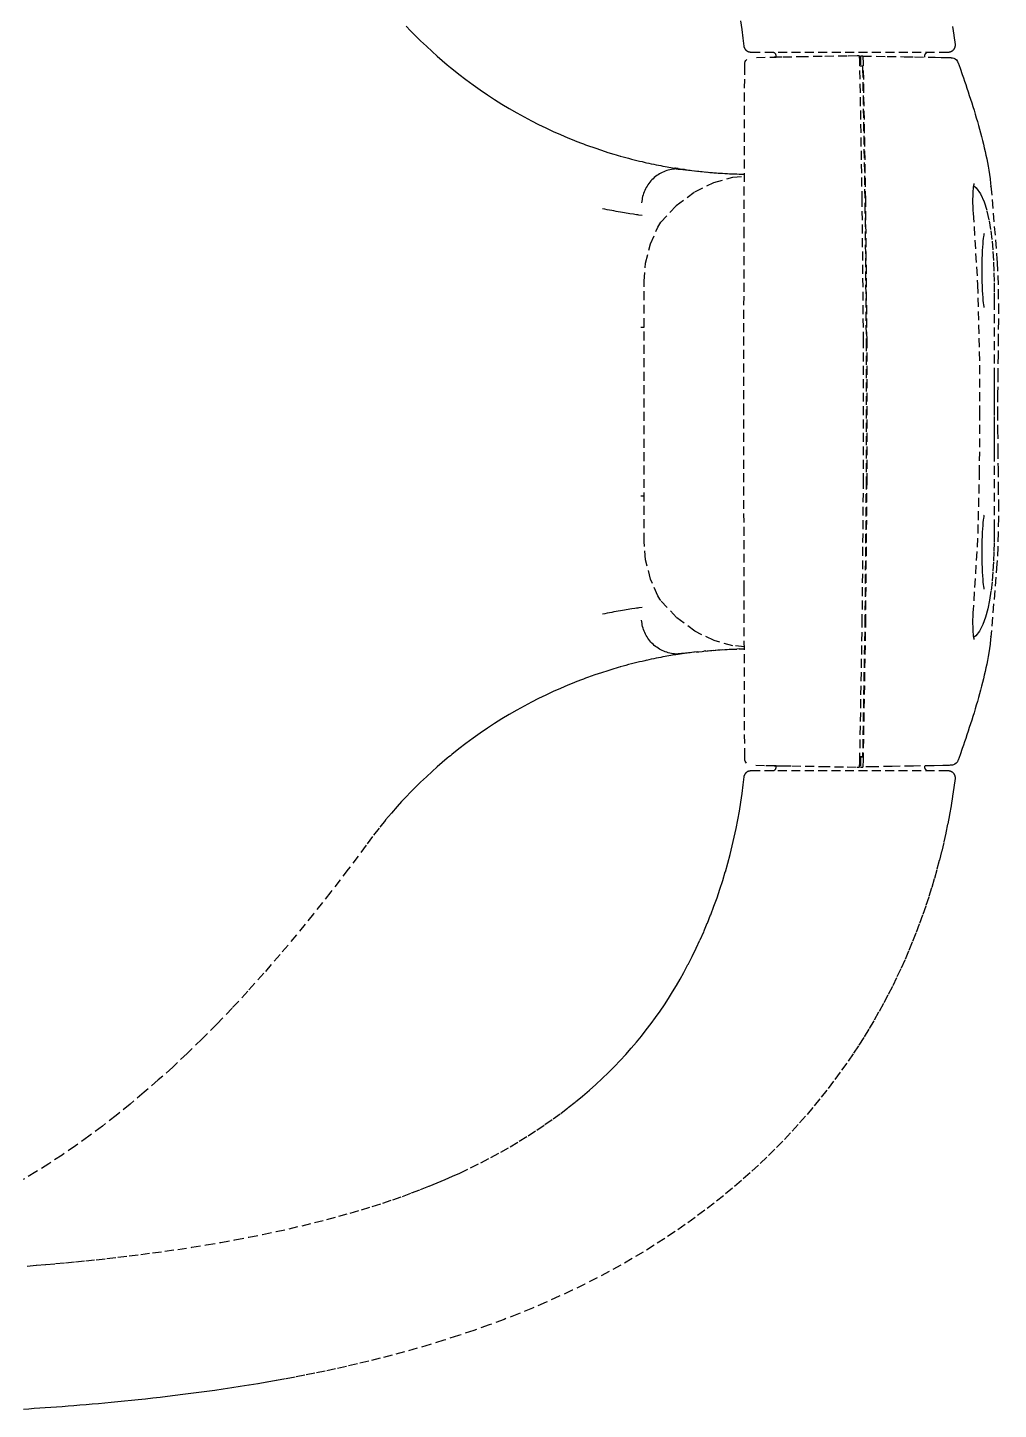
# Model space of a CAD drawing. Header units: millimetres. Extents: x 0 to 181737, y 0 to 59400.
# Drawn here: x 115106.6 to 115244.4, y 31065.8 to 31262 of the extents above; entities that cross this region are included whole.
import ezdxf

# ---------------------------------------------------------------- set-up
doc = ezdxf.new("R2010")
doc.units = ezdxf.units.MM
doc.header["$LTSCALE"] = 0.2
doc.linetypes.add('HIDDEN', pattern=[9.525, 6.35, -3.175])
doc.layers.add('A_什器', color=9, linetype='HIDDEN')

msp = doc.modelspace()

# ---------------------------------------------------------------- linework, layer by layer
at = {"layer": 'A_什器'}
for points in [[(115160.32, 31262.22), (115160.96, 31261.55), (115161.17, 31261.34), (115161.38, 31261.12), (115161.59, 31260.91), (115162.38, 31260.13), (115163.19, 31259.37), (115164, 31258.62), (115164.71, 31257.98), (115165.44, 31257.35), (115166.17, 31256.73), (115166.38, 31256.56), (115166.6, 31256.37), (115166.82, 31256.2), (115167.8, 31255.41), (115168.81, 31254.65), (115169.82, 31253.9), (115170.83, 31253.18), (115171.86, 31252.48), (115172.89, 31251.81), (115173.93, 31251.16), (115174.97, 31250.53), (115176.02, 31249.93), (115177.07, 31249.34), (115178.12, 31248.78), (115179.14, 31248.27), (115180.17, 31247.76), (115181.21, 31247.28), (115182.24, 31246.82), (115183.27, 31246.38), (115183.91, 31246.12), (115184.57, 31245.86), (115185.23, 31245.6), (115185.5, 31245.5), (115185.8, 31245.39), (115186.08, 31245.28), (115187.1, 31244.92), (115188.06, 31244.6), (115188.97, 31244.3), (115189.81, 31244.04), (115190.14, 31243.95), (115190.45, 31243.86), (115190.75, 31243.77)], [(115237.92, 31262.19), (115238.11, 31260.89), (115238.28, 31259.62), (115238.28, 31259.61), (115238.28, 31259.55), (115238.28, 31259.5), (115238.28, 31259.45), (115238.28, 31259.4), (115238.27, 31259.34), (115238.26, 31259.29), (115238.25, 31259.24), (115238.24, 31259.19), (115238.22, 31259.14), (115238.2, 31259.09), (115238.18, 31259.05), (115238.15, 31259), (115238.13, 31258.95), (115238.1, 31258.91), (115238.06, 31258.87), (115238.03, 31258.83), (115237.99, 31258.79), (115237.96, 31258.75), (115237.92, 31258.72), (115237.87, 31258.69), (115237.83, 31258.66), (115237.79, 31258.63), (115237.74, 31258.6), (115237.69, 31258.58), (115237.64, 31258.56), (115237.6, 31258.54), (115237.54, 31258.53), (115237.49, 31258.52), (115237.44, 31258.51), (115237.39, 31258.5), (115237.34, 31258.5), (115237.28, 31258.49), (115209.32, 31258.49), (115209.26, 31258.5), (115209.21, 31258.5), (115209.16, 31258.51), (115209.11, 31258.52), (115209.06, 31258.53), (115209.01, 31258.54), (115208.96, 31258.56), (115208.91, 31258.58), (115208.87, 31258.6), (115208.82, 31258.63), (115208.78, 31258.65), (115208.73, 31258.68), (115208.69, 31258.71), (115208.65, 31258.75), (115208.62, 31258.78), (115208.58, 31258.82), (115208.55, 31258.86), (115208.51, 31258.9), (115208.48, 31258.94), (115208.46, 31258.98), (115208.43, 31259.03), (115208.41, 31259.08), (115208.39, 31259.12), (115208.37, 31259.17), (115208.35, 31259.22), (115208.34, 31259.27), (115208.33, 31259.32), (115208.32, 31259.37), (115208.2, 31260.5), (115208.03, 31261.75), (115207.85, 31262.99)], [(115208.41, 31256.79), (115208.43, 31256.98), (115208.49, 31257.18), (115208.59, 31257.35), (115208.71, 31257.49)], [(115210.06, 31257.77), (115212.88, 31257.83)], [(115212.88, 31157.17), (115212.62, 31157.18), (115212.61, 31157.18), (115212.88, 31157.18), (115213.7, 31157.17), (115215.1, 31157.15), (115217, 31157.12), (115219.26, 31157.08), (115222.95, 31157.02), (115224.37, 31156.99), (115224.67, 31156.99), (115224.7, 31157.05), (115224.73, 31157.21), (115224.75, 31157.45), (115224.76, 31157.75), (115225.1, 31177.46), (115225.28, 31197.46), (115225.28, 31217.52), (115225.1, 31237.53), (115224.76, 31257.23), (115224.75, 31257.53), (115224.73, 31257.78), (115224.7, 31257.94), (115224.67, 31257.99), (115224.37, 31257.99), (115222.95, 31257.97), (115219.39, 31257.91), (115217, 31257.87), (115215.1, 31257.84), (115213.7, 31257.82), (115212.88, 31257.81), (115212.61, 31257.81), (115212.62, 31257.81), (115212.88, 31257.81)], [(115225.78, 31217.52), (115225.6, 31237.52), (115225.26, 31257.22), (115225.24, 31257.62), (115225.21, 31257.89), (115225.17, 31257.98), (115224.87, 31257.98), (115224.87, 31256.57), (115225.11, 31256.57), (115225.13, 31256.52), (115225.14, 31256.39), (115225.15, 31256.19), (115225.48, 31236.89), (115225.65, 31217.31), (115225.65, 31197.68), (115225.48, 31178.09), (115225.15, 31158.8), (115225.14, 31158.6), (115225.13, 31158.46), (115225.11, 31158.41), (115224.87, 31158.41), (115224.87, 31157), (115225.17, 31157), (115225.21, 31157.1), (115225.24, 31157.37), (115225.26, 31157.76), (115225.6, 31177.46), (115225.78, 31197.46), (115225.78, 31217.52)], [(115225.17, 31257.98), (115228.65, 31257.92), (115231.07, 31257.88), (115232.54, 31257.85), (115235.47, 31257.8), (115236.32, 31257.78), (115236.9, 31257.77), (115237.23, 31257.76), (115237.48, 31257.75), (115237.68, 31257.75)], [(115237.68, 31257.75), (115237.7, 31257.75), (115237.73, 31257.74), (115237.75, 31257.74), (115237.78, 31257.74), (115237.82, 31257.74), (115237.92, 31257.72), (115238.1, 31257.67), (115238.29, 31257.57), (115238.48, 31257.42), (115238.62, 31257.22), (115238.7, 31257.06)], [(115208.41, 31158.42), (115208.33, 31182.22), (115208.27, 31207.34), (115208.33, 31232.47), (115208.41, 31256.56)], [(115208.41, 31256.55), (115208.41, 31256.79)], [(115225.1, 31256.52), (115224.77, 31256.53)], [(115238.7, 31257.06), (115238.72, 31257), (115238.85, 31256.65), (115239, 31256.24), (115239.3, 31255.35), (115239.47, 31254.89), (115239.63, 31254.41), (115239.8, 31253.92), (115239.97, 31253.41), (115240.14, 31252.9), (115240.31, 31252.39), (115240.48, 31251.86), (115240.65, 31251.34), (115240.81, 31250.81), (115240.98, 31250.28), (115241.14, 31249.74), (115241.3, 31249.21), (115241.46, 31248.67), (115241.61, 31248.13), (115241.76, 31247.6), (115241.9, 31247.07), (115242.04, 31246.53), (115242.18, 31246), (115242.31, 31245.47), (115242.44, 31244.95), (115242.56, 31244.42), (115242.67, 31243.91), (115242.78, 31243.38), (115242.89, 31242.86), (115242.99, 31242.32), (115243.08, 31241.76), (115243.17, 31241.17), (115243.26, 31240.54), (115243.34, 31239.86), (115243.38, 31239.48)], [(115190.74, 31243.77), (115191.13, 31243.67), (115191.53, 31243.56), (115191.92, 31243.45), (115192.32, 31243.35), (115192.7, 31243.25), (115193.07, 31243.16), (115193.45, 31243.07), (115193.82, 31242.98), (115194.25, 31242.88)], [(115198.67, 31241.94), (115198.44, 31241.93), (115198.21, 31241.9), (115197.99, 31241.86), (115197.77, 31241.82), (115197.55, 31241.76), (115197.33, 31241.7), (115197.12, 31241.63), (115196.91, 31241.54), (115196.7, 31241.45), (115196.5, 31241.35), (115196.3, 31241.24), (115196.11, 31241.12), (115195.92, 31240.99), (115195.74, 31240.85), (115195.56, 31240.71), (115195.39, 31240.56), (115195.23, 31240.4), (115195.08, 31240.23), (115194.93, 31240.06), (115194.79, 31239.88), (115194.66, 31239.7), (115194.53, 31239.5), (115194.42, 31239.31), (115194.31, 31239.11), (115194.21, 31238.9), (115194.12, 31238.69), (115194.04, 31238.47), (115193.97, 31238.26), (115193.91, 31238.04), (115193.86, 31237.81), (115193.82, 31237.59), (115193.79, 31237.36), (115193.76, 31237.13)], [(115194.25, 31242.88), (115194.47, 31242.83)], [(115194.45, 31242.83), (115194.79, 31242.76), (115195.14, 31242.69), (115195.48, 31242.61), (115195.83, 31242.54), (115196.16, 31242.48), (115196.48, 31242.42), (115196.79, 31242.36), (115197.09, 31242.3), (115197.39, 31242.25), (115197.64, 31242.2), (115197.9, 31242.16), (115198.15, 31242.12), (115198.48, 31242.07), (115198.5, 31242.06)], [(115198.59, 31242.05), (115198.5, 31242.06)], [(115198.74, 31242.02), (115198.59, 31242.05)], [(115198.67, 31241.95), (115198.67, 31241.95), (115198.67, 31241.95), (115198.68, 31241.95), (115198.68, 31241.95), (115198.7, 31241.95), (115198.72, 31241.95), (115198.74, 31241.94), (115198.78, 31241.94)], [(115198.95, 31241.99), (115198.73, 31242.02)], [(115198.77, 31241.94), (115198.79, 31241.94)], [(115198.78, 31241.94), (115198.95, 31241.93), (115199.09, 31241.92), (115199.25, 31241.9), (115199.43, 31241.89), (115199.61, 31241.87), (115199.8, 31241.85), (115200, 31241.83), (115200.22, 31241.81), (115200.44, 31241.78), (115200.68, 31241.75), (115200.92, 31241.72), (115201.3, 31241.68)], [(115198.79, 31241.94), (115198.8, 31241.94)], [(115198.93, 31241.99), (115199.18, 31241.95)], [(115199.07, 31241.97), (115199.32, 31241.93)], [(115199.21, 31241.95), (115199.48, 31241.91)], [(115199.68, 31241.88), (115199.35, 31241.92)], [(115199.87, 31241.85), (115199.65, 31241.88)], [(115199.99, 31241.83), (115199.83, 31241.85)], [(115201.29, 31241.68), (115201.59, 31241.65)], [(115201.48, 31241.66), (115201.78, 31241.62)], [(115196.5, 31234.36), (115196.5, 31234.36), (115198.69, 31236.73), (115201.31, 31238.68), (115204.03, 31240.02), (115206.71, 31240.76), (115208.36, 31240.91)], [(115201.69, 31241.63), (115201.91, 31241.61)], [(115201.9, 31241.61), (115202.13, 31241.58), (115202.35, 31241.56), (115202.66, 31241.53)], [(115202.58, 31241.54), (115202.58, 31241.54)], [(115202.63, 31241.53), (115202.98, 31241.5)], [(115202.89, 31241.51), (115203.22, 31241.48)], [(115203.16, 31241.48), (115203.48, 31241.45)], [(115203.44, 31241.46), (115203.83, 31241.42)], [(115203.72, 31241.43), (115204.1, 31241.4)], [(115204.02, 31241.41), (115204.38, 31241.38)], [(115204.32, 31241.39), (115204.67, 31241.36)], [(115204.62, 31241.36), (115204.96, 31241.34)], [(115204.93, 31241.34), (115205.26, 31241.32)], [(115205.25, 31241.32), (115205.67, 31241.3)], [(115205.58, 31241.3), (115205.98, 31241.28)], [(115205.91, 31241.28), (115206.3, 31241.26)], [(115206.24, 31241.27), (115206.62, 31241.25)], [(115206.58, 31241.25), (115206.94, 31241.24)], [(115206.92, 31241.24), (115207.27, 31241.23)], [(115207.27, 31241.23), (115207.71, 31241.21)], [(115207.62, 31241.22), (115208.04, 31241.21)], [(115207.97, 31241.21), (115208.36, 31241.2)], [(115208.32, 31241.2), (115208.36, 31241.2)], [(115240.97, 31239.88), (115240.97, 31239.88), (115240.96, 31239.84), (115240.93, 31239.75), (115240.9, 31239.59), (115240.88, 31239.39), (115240.85, 31239.14), (115240.82, 31238.83), (115240.8, 31238.48), (115240.79, 31238.08), (115240.78, 31237.63), (115240.78, 31237.13), (115240.8, 31236.59), (115240.83, 31236.02), (115240.86, 31235.65)], [(115240.9, 31239.58), (115241.3, 31239.28), (115241.9, 31238.42), (115242.4, 31237.28), (115242.81, 31235.96), (115243.13, 31234.58), (115243.36, 31233.16), (115243.54, 31231.7), (115243.66, 31230.21), (115243.75, 31228.71), (115243.81, 31227.21), (115243.84, 31225.76), (115243.86, 31224.36), (115243.86, 31223.21)], [(115243.38, 31239.45), (115243.38, 31239.48), (115244.24, 31229.12), (115244.26, 31228.71), (115244.36, 31226.75), (115244.41, 31224.72), (115244.44, 31222.62), (115244.44, 31220.41), (115244.42, 31218.06), (115244.39, 31215.55), (115244.36, 31212.91), (115244.33, 31210.11), (115244.32, 31207.49), (115244.33, 31204.86), (115244.36, 31202.06), (115244.39, 31199.42), (115244.42, 31196.92), (115244.44, 31194.56), (115244.44, 31192.36), (115244.41, 31190.26), (115244.36, 31188.23), (115244.26, 31186.27), (115244.23, 31185.85)], [(115193.82, 31235.32), (115193.39, 31235.38), (115193.21, 31235.41), (115193.02, 31235.44), (115192.81, 31235.47), (115192.59, 31235.5), (115192.11, 31235.58), (115191.86, 31235.62), (115191.59, 31235.66), (115191.32, 31235.71), (115191.04, 31235.75), (115190.75, 31235.81), (115190.45, 31235.86), (115190.15, 31235.91), (115189.84, 31235.97), (115189.52, 31236.03), (115189.2, 31236.08), (115188.88, 31236.15), (115188.55, 31236.21), (115188.22, 31236.28)], [(115196.06, 31233.66), (115196.21, 31233.92), (115196.37, 31234.17), (115196.5, 31234.36)], [(115240.86, 31235.65), (115241.48, 31225.52), (115241.73, 31215.96), (115241.76, 31207.49)], [(115194.14, 31189.01), (115194.14, 31225.98), (115194.34, 31228.54), (115195.02, 31231.29), (115196.06, 31233.66)], [(115242.4, 31232.77), (115242.39, 31232.7), (115242.36, 31232.55), (115242.32, 31232.34), (115242.28, 31232.05), (115242.25, 31231.71), (115242.21, 31231.3), (115242.18, 31230.85), (115242.15, 31230.34), (115242.12, 31229.78), (115242.1, 31229.18), (115242.09, 31228.56), (115242.08, 31227.91), (115242.08, 31227.24), (115242.09, 31226.57), (115242.1, 31225.92), (115242.12, 31225.29), (115242.14, 31224.7), (115242.18, 31224.16), (115242.21, 31223.68), (115242.25, 31223.26), (115242.29, 31222.91), (115242.32, 31222.63), (115242.36, 31222.42), (115242.39, 31222.27), (115242.39, 31222.26)], [(115243.86, 31223.21), (115243.86, 31213.31)], [(115193.67, 31219.49), (115194.14, 31219.49)], [(115243.86, 31213.32), (115243.86, 31213.32), (115243.85, 31212.63), (115243.84, 31211.83), (115243.83, 31210.78), (115243.83, 31209.54), (115243.82, 31208.19), (115243.82, 31206.79), (115243.83, 31205.44), (115243.83, 31204.21), (115243.84, 31203.16), (115243.85, 31202.35), (115243.86, 31201.67), (115243.86, 31201.67)], [(115241.76, 31207.49), (115241.72, 31199.04), (115241.48, 31189.49), (115240.86, 31179.34)], [(115243.86, 31201.68), (115243.86, 31191.51), (115243.85, 31190.23), (115243.83, 31188.9), (115243.8, 31187.53), (115243.74, 31186.12), (115243.66, 31184.7), (115243.54, 31183.31), (115243.38, 31181.96), (115243.18, 31180.68), (115242.92, 31179.45), (115242.6, 31178.29), (115242.21, 31177.22), (115241.75, 31176.31), (115241.23, 31175.63), (115240.9, 31175.4)], [(115194.14, 31195.49), (115193.67, 31195.49)], [(115242.4, 31192.77), (115242.39, 31192.7), (115242.36, 31192.55), (115242.32, 31192.34), (115242.28, 31192.05), (115242.25, 31191.71), (115242.21, 31191.3), (115242.18, 31190.85), (115242.15, 31190.34), (115242.12, 31189.78), (115242.1, 31189.18), (115242.09, 31188.56), (115242.08, 31187.91), (115242.08, 31187.24), (115242.09, 31186.57), (115242.1, 31185.92), (115242.12, 31185.29), (115242.14, 31184.7), (115242.18, 31184.16), (115242.21, 31183.68), (115242.25, 31183.26), (115242.29, 31182.91), (115242.32, 31182.63), (115242.36, 31182.42), (115242.39, 31182.27), (115242.39, 31182.26)], [(115196.06, 31181.32), (115195.03, 31183.67), (115194.34, 31186.42), (115194.14, 31189.01)], [(115244.24, 31185.86), (115243.38, 31175.5), (115243.38, 31175.54)], [(115208.36, 31174.07), (115206.73, 31174.23), (115204.05, 31174.96), (115201.33, 31176.29), (115198.71, 31178.24), (115196.5, 31180.63), (115196.5, 31180.63), (115196.36, 31180.82), (115196.19, 31181.09), (115196.06, 31181.32)], [(115193.82, 31179.67), (115193.39, 31179.6), (115193.21, 31179.58), (115193.02, 31179.55), (115192.81, 31179.52), (115192.36, 31179.45), (115192.11, 31179.41), (115191.86, 31179.37), (115191.59, 31179.33), (115191.32, 31179.28), (115191.04, 31179.23), (115190.75, 31179.18), (115190.45, 31179.13), (115190.15, 31179.08), (115189.84, 31179.02), (115189.52, 31178.96), (115189.2, 31178.9), (115188.88, 31178.84), (115188.55, 31178.78), (115188.22, 31178.71)], [(115240.86, 31179.34), (115240.83, 31178.99), (115240.8, 31178.41), (115240.78, 31177.87), (115240.78, 31177.37), (115240.79, 31176.92), (115240.8, 31176.51), (115240.82, 31176.16), (115240.85, 31175.86), (115240.87, 31175.6), (115240.9, 31175.4), (115240.93, 31175.24), (115240.96, 31175.14), (115240.96, 31175.13)], [(115198.67, 31173.05), (115198.44, 31173.06), (115198.21, 31173.09), (115197.99, 31173.12), (115197.77, 31173.17), (115197.55, 31173.22), (115197.33, 31173.29), (115197.12, 31173.36), (115196.91, 31173.44), (115196.7, 31173.54), (115196.5, 31173.64), (115196.3, 31173.75), (115196.11, 31173.87), (115195.92, 31174), (115195.74, 31174.13), (115195.56, 31174.28), (115195.39, 31174.43), (115195.23, 31174.59), (115195.08, 31174.75), (115194.93, 31174.93), (115194.79, 31175.11), (115194.66, 31175.29), (115194.53, 31175.48), (115194.42, 31175.68), (115194.31, 31175.88), (115194.21, 31176.09), (115194.12, 31176.3), (115194.04, 31176.51), (115193.97, 31176.73), (115193.91, 31176.95), (115193.86, 31177.18), (115193.82, 31177.4), (115193.79, 31177.63), (115193.76, 31177.86)], [(115243.38, 31175.5), (115243.34, 31175.14), (115243.26, 31174.46), (115243.17, 31173.83), (115243.08, 31173.24), (115242.99, 31172.68), (115242.89, 31172.14), (115242.78, 31171.61), (115242.67, 31171.09), (115242.56, 31170.57), (115242.44, 31170.05), (115242.31, 31169.52), (115242.18, 31168.99), (115242.04, 31168.46), (115241.9, 31167.93), (115241.76, 31167.39), (115241.61, 31166.86), (115241.46, 31166.32), (115241.3, 31165.79), (115241.14, 31165.25), (115240.98, 31164.71), (115240.82, 31164.18), (115240.65, 31163.65), (115240.48, 31163.13), (115240.31, 31162.6), (115240.14, 31162.09), (115239.97, 31161.57), (115239.8, 31161.07), (115239.63, 31160.58), (115239.47, 31160.1), (115239.31, 31159.63), (115239, 31158.74), (115238.85, 31158.33), (115238.72, 31157.99), (115238.7, 31157.93)], [(115198.95, 31173), (115198.73, 31172.96), (115198.59, 31172.94), (115198.5, 31172.92)], [(115198.78, 31173.05), (115198.75, 31173.04), (115198.72, 31173.04), (115198.7, 31173.04), (115198.68, 31173.04), (115198.68, 31173.03), (115198.67, 31173.03), (115198.67, 31173.03)], [(115198.79, 31173.05), (115198.77, 31173.05)], [(115201.3, 31173.31), (115200.92, 31173.26), (115200.68, 31173.23), (115200.44, 31173.21), (115200.22, 31173.18), (115200, 31173.16), (115199.8, 31173.14), (115199.61, 31173.12), (115199.43, 31173.1), (115199.25, 31173.08), (115199.09, 31173.07), (115198.95, 31173.06), (115198.78, 31173.05)], [(115198.8, 31173.05), (115198.79, 31173.05)], [(115199.21, 31173.04), (115198.92, 31173)], [(115199.35, 31173.06), (115199.17, 31173.04)], [(115199.51, 31173.09), (115199.32, 31173.06)], [(115199.68, 31173.11), (115199.48, 31173.08)], [(115199.87, 31173.14), (115199.64, 31173.11)], [(115199.99, 31173.16), (115199.83, 31173.13)], [(115201.69, 31173.35), (115201.17, 31173.29)], [(115201.53, 31173.34), (115201.91, 31173.38)], [(115201.84, 31173.37), (115202.35, 31173.43), (115202.58, 31173.45)], [(115202.89, 31173.48), (115202.58, 31173.45)], [(115202.58, 31173.45), (115202.58, 31173.45)], [(115202.74, 31173.46), (115203.16, 31173.51)], [(115203.06, 31173.5), (115203.44, 31173.53)], [(115203.31, 31173.52), (115203.72, 31173.55)], [(115203.56, 31173.54), (115204.02, 31173.58)], [(115203.92, 31173.57), (115204.32, 31173.6)], [(115204.2, 31173.59), (115204.62, 31173.62)], [(115204.57, 31173.62), (115204.93, 31173.65)], [(115204.86, 31173.64), (115205.25, 31173.67)], [(115205.16, 31173.66), (115205.58, 31173.69)], [(115205.57, 31173.68), (115205.91, 31173.7)], [(115205.88, 31173.7), (115206.24, 31173.72)], [(115206.19, 31173.72), (115206.58, 31173.73)], [(115206.51, 31173.73), (115206.92, 31173.75)], [(115206.83, 31173.74), (115207.27, 31173.76)], [(115207.62, 31173.77), (115207.27, 31173.76)], [(115207.6, 31173.77), (115207.97, 31173.78)], [(115207.93, 31173.78), (115208.36, 31173.79)], [(115190.75, 31171.22), (115190.45, 31171.13), (115190.14, 31171.04), (115189.81, 31170.94), (115188.97, 31170.68), (115188.06, 31170.39), (115187.1, 31170.07), (115186.08, 31169.7), (115185.8, 31169.6), (115185.5, 31169.49), (115185.23, 31169.38), (115184.57, 31169.13), (115183.91, 31168.87), (115183.27, 31168.61), (115182.24, 31168.17), (115181.21, 31167.71), (115180.17, 31167.22), (115179.14, 31166.72), (115178.12, 31166.2), (115177.07, 31165.64), (115176.02, 31165.06), (115174.97, 31164.45), (115173.93, 31163.83), (115172.89, 31163.18), (115171.86, 31162.5), (115170.83, 31161.81), (115169.82, 31161.09), (115168.81, 31160.34), (115167.8, 31159.57), (115166.82, 31158.79), (115166.6, 31158.61), (115166.38, 31158.43), (115166.17, 31158.25), (115165.44, 31157.64), (115164.71, 31157.01), (115164, 31156.37), (115163.19, 31155.62), (115162.38, 31154.85), (115161.59, 31154.08), (115161.38, 31153.87), (115161.17, 31153.65), (115160.96, 31153.43), (115160.32, 31152.76), (115159.68, 31152.08), (115159.06, 31151.39), (115158.23, 31150.45), (115157.37, 31149.43), (115156.48, 31148.32), (115155.56, 31147.13), (115154.63, 31145.88)], [(115194.22, 31172.1), (115193.82, 31172.01), (115193.45, 31171.92), (115193.07, 31171.83), (115192.7, 31171.74), (115192.32, 31171.64), (115191.92, 31171.54), (115191.53, 31171.43), (115191.13, 31171.32), (115190.74, 31171.21)], [(115194.47, 31172.16), (115194.2, 31172.1)], [(115198.5, 31172.92), (115198.48, 31172.92), (115198.15, 31172.87), (115197.9, 31172.83), (115197.64, 31172.78), (115197.37, 31172.74), (115197.09, 31172.68), (115196.79, 31172.63), (115196.48, 31172.57), (115196.16, 31172.51), (115195.83, 31172.44), (115195.48, 31172.37), (115195.14, 31172.3), (115194.79, 31172.23), (115194.45, 31172.15)], [(115208.41, 31158.2), (115208.41, 31158.43)], [(115208.64, 31157.56), (115208.55, 31157.69), (115208.48, 31157.82), (115208.43, 31157.97), (115208.41, 31158.13), (115208.41, 31158.2)], [(115225.1, 31158.47), (115224.77, 31158.45)], [(115238.7, 31157.93), (115238.62, 31157.76), (115238.46, 31157.56), (115238.27, 31157.4), (115238.07, 31157.31), (115237.9, 31157.26), (115237.81, 31157.25), (115237.77, 31157.25), (115237.75, 31157.24), (115237.73, 31157.24), (115237.7, 31157.24)], [(115167.93, 31099.34), (115169.44, 31100.06), (115170.93, 31100.8), (115172.36, 31101.55), (115173.75, 31102.31), (115175.09, 31103.07), (115176.39, 31103.84), (115177.65, 31104.62), (115178.87, 31105.41), (115180.04, 31106.21), (115181.18, 31107.01), (115182.28, 31107.81), (115183.35, 31108.63), (115184.38, 31109.44), (115185.38, 31110.27), (115186.34, 31111.1), (115187.28, 31111.93), (115188.18, 31112.77), (115189.06, 31113.62), (115189.9, 31114.47), (115190.72, 31115.32), (115191.51, 31116.18), (115192.28, 31117.05), (115193.02, 31117.92), (115193.74, 31118.79), (115194.43, 31119.67), (115195.11, 31120.55), (115195.76, 31121.44), (115196.39, 31122.33), (115197, 31123.23), (115197.59, 31124.14), (115198.16, 31125.05), (115198.71, 31125.97), (115199.24, 31126.89), (115199.75, 31127.81), (115200.36, 31128.95), (115200.95, 31130.11), (115201.52, 31131.27), (115202.07, 31132.45), (115202.6, 31133.63), (115203.1, 31134.83), (115203.58, 31136.03), (115204.04, 31137.23), (115204.48, 31138.44), (115204.89, 31139.66), (115205.29, 31140.88), (115205.66, 31142.11), (115206.01, 31143.33), (115206.33, 31144.57), (115206.64, 31145.8), (115206.92, 31147.04), (115207.19, 31148.27), (115207.43, 31149.51), (115207.65, 31150.75), (115207.85, 31152), (115208.03, 31153.24), (115208.2, 31154.48), (115208.32, 31155.61), (115208.33, 31155.66), (115208.34, 31155.71), (115208.35, 31155.76), (115208.37, 31155.81), (115208.39, 31155.86), (115208.41, 31155.91), (115208.43, 31155.96), (115208.46, 31156), (115208.48, 31156.05), (115208.51, 31156.09), (115208.55, 31156.13), (115208.58, 31156.17), (115208.62, 31156.21), (115208.65, 31156.24), (115208.69, 31156.27), (115208.73, 31156.31), (115208.78, 31156.33), (115208.82, 31156.36), (115208.87, 31156.39), (115208.91, 31156.41), (115208.96, 31156.43), (115209.01, 31156.44), (115209.06, 31156.46), (115209.11, 31156.47), (115209.16, 31156.48), (115209.21, 31156.49), (115209.26, 31156.49), (115209.32, 31156.49), (115237.28, 31156.49), (115237.34, 31156.49), (115237.39, 31156.49), (115237.44, 31156.48), (115237.49, 31156.47), (115237.54, 31156.46), (115237.6, 31156.44), (115237.64, 31156.43), (115237.69, 31156.4), (115237.74, 31156.38), (115237.79, 31156.36), (115237.83, 31156.33), (115237.88, 31156.3), (115237.92, 31156.27), (115237.96, 31156.23), (115237.99, 31156.2), (115238.03, 31156.16), (115238.06, 31156.12), (115238.1, 31156.08), (115238.13, 31156.03), (115238.15, 31155.99), (115238.18, 31155.94), (115238.2, 31155.89), (115238.22, 31155.84), (115238.24, 31155.8), (115238.25, 31155.74), (115238.26, 31155.69), (115238.27, 31155.64), (115238.28, 31155.59), (115238.28, 31155.54), (115238.28, 31155.48), (115238.28, 31155.43), (115238.28, 31155.38), (115238.28, 31155.37), (115238.11, 31154.1), (115237.92, 31152.8), (115237.71, 31151.5), (115237.48, 31150.2), (115237.23, 31148.9), (115236.96, 31147.6), (115236.68, 31146.3), (115236.37, 31145), (115236.04, 31143.7), (115235.7, 31142.4), (115235.33, 31141.11), (115234.95, 31139.82), (115234.54, 31138.53), (115234.12, 31137.24), (115233.67, 31135.95), (115233.21, 31134.67), (115232.72, 31133.39), (115232.21, 31132.12), (115231.69, 31130.85), (115231.14, 31129.59), (115230.57, 31128.33), (115229.98, 31127.08), (115229.38, 31125.84), (115228.75, 31124.61), (115228.1, 31123.39), (115227.43, 31122.17), (115226.74, 31120.96), (115226.03, 31119.77), (115225.31, 31118.59), (115224.56, 31117.41), (115223.8, 31116.27), (115222.91, 31114.96), (115221.98, 31113.66), (115221.04, 31112.37), (115220.07, 31111.11), (115219.09, 31109.86), (115218.08, 31108.63), (115217.05, 31107.41), (115215.99, 31106.21), (115214.91, 31105.03), (115213.81, 31103.86), (115212.68, 31102.71), (115211.53, 31101.57), (115210.36, 31100.45), (115209.16, 31099.35), (115207.93, 31098.26), (115206.68, 31097.18), (115205.39, 31096.12), (115204.08, 31095.07), (115202.74, 31094.04), (115201.37, 31093.02), (115199.96, 31092.01), (115198.52, 31091.02), (115197.05, 31090.04), (115195.54, 31089.07), (115194, 31088.12), (115192.42, 31087.18), (115190.8, 31086.25), (115189.14, 31085.34), (115187.43, 31084.44), (115185.69, 31083.55), (115183.9, 31082.68), (115182.07, 31081.83), (115180.21, 31081)], [(115212.88, 31157.16), (115212.68, 31157.16), (115211.2, 31157.19), (115210.01, 31157.22)], [(115237.68, 31157.24), (115237.58, 31157.24), (115237.46, 31157.23), (115237.3, 31157.23), (115237.1, 31157.23), (115236.53, 31157.21), (115235.3, 31157.19), (115232.38, 31157.13), (115229.37, 31157.08), (115226.89, 31157.03), (115225.17, 31157)], [(115237.7, 31157.24), (115237.68, 31157.24)], [(115154.63, 31145.88), (115152.1, 31142.5), (115149.61, 31139.25), (115147.17, 31136.14), (115144.77, 31133.18), (115142.41, 31130.37), (115140.1, 31127.7), (115137.83, 31125.17), (115135.62, 31122.77), (115133.44, 31120.5), (115131.31, 31118.36), (115129.22, 31116.32), (115127.16, 31114.39), (115125.12, 31112.55), (115123.11, 31110.8), (115121.12, 31109.13), (115119.14, 31107.53), (115117.18, 31106.01), (115115.25, 31104.57), (115113.34, 31103.19), (115111.45, 31101.89), (115109.58, 31100.66), (115107.74, 31099.5), (115105.93, 31098.4)], [(115106.5, 31086.13), (115107.82, 31086.24), (115109.16, 31086.35), (115110.53, 31086.47), (115111.93, 31086.59), (115113.35, 31086.73), (115114.81, 31086.87), (115116.3, 31087.02), (115117.82, 31087.19), (115119.38, 31087.37), (115120.98, 31087.56), (115122.63, 31087.76), (115124.31, 31087.99), (115126.06, 31088.23), (115127.89, 31088.49), (115129.86, 31088.79), (115131.92, 31089.13), (115133.99, 31089.48), (115136.01, 31089.85), (115138, 31090.23), (115139.94, 31090.62), (115141.85, 31091.02), (115143.72, 31091.43), (115145.54, 31091.86), (115147.32, 31092.3), (115149.06, 31092.74), (115150.74, 31093.19), (115152.38, 31093.65), (115153.97, 31094.12), (115155.51, 31094.59), (115156.99, 31095.07), (115158.41, 31095.55), (115159.78, 31096.02), (115161.1, 31096.5), (115162.37, 31096.98), (115163.58, 31097.46), (115164.74, 31097.93), (115165.85, 31098.41), (115166.91, 31098.88), (115167.93, 31099.34), (115167.93, 31099.34)], [(115180.21, 31081), (115178.26, 31080.16), (115176.27, 31079.35), (115174.23, 31078.55), (115172.12, 31077.76), (115169.93, 31076.98), (115167.75, 31076.25), (115165.68, 31075.58), (115163.73, 31074.98), (115161.87, 31074.44), (115160.08, 31073.93), (115158.34, 31073.46), (115156.65, 31073.02), (115155, 31072.61), (115153.39, 31072.23), (115151.83, 31071.87), (115150.3, 31071.52), (115148.81, 31071.2), (115147.35, 31070.9), (115145.93, 31070.62), (115144.54, 31070.35), (115143.18, 31070.09), (115141.84, 31069.85), (115140.54, 31069.62), (115139.26, 31069.41), (115138, 31069.2), (115136.76, 31069), (115135.54, 31068.82), (115134.35, 31068.64), (115133.17, 31068.47), (115132.01, 31068.31), (115130.86, 31068.15), (115129.73, 31068), (115128.62, 31067.86), (115127.52, 31067.72), (115126.43, 31067.59), (115125.37, 31067.47), (115124.32, 31067.35), (115123.29, 31067.23), (115122.28, 31067.12), (115121.29, 31067.02), (115120.32, 31066.92), (115119.36, 31066.83), (115118.43, 31066.74), (115117.51, 31066.65), (115116.61, 31066.57), (115115.72, 31066.49), (115114.85, 31066.42), (115113.99, 31066.35), (115113.14, 31066.28), (115112.3, 31066.21), (115111.48, 31066.15), (115110.66, 31066.09), (115109.86, 31066.03), (115109.06, 31065.97), (115108.28, 31065.92), (115107.5, 31065.87), (115106.73, 31065.82), (115105.97, 31065.77)]]:
    msp.add_lwpolyline(points, dxfattribs=at)
for points in [[(115212.88, 31257.81), (115212.88, 31257.99, 0.414214), (115212.38, 31258.49)], [(115234.45, 31258.49, 0.414214), (115233.95, 31257.99), (115233.95, 31257.83)], [(115212.38, 31156.49, 0.414214), (115212.88, 31156.99), (115212.88, 31157.18)], [(115233.95, 31157.16), (115233.95, 31156.99, 0.414214), (115234.45, 31156.49)]]:
    msp.add_lwpolyline(points, format="xyb", dxfattribs=at)

doc.saveas('drawing.dxf')
